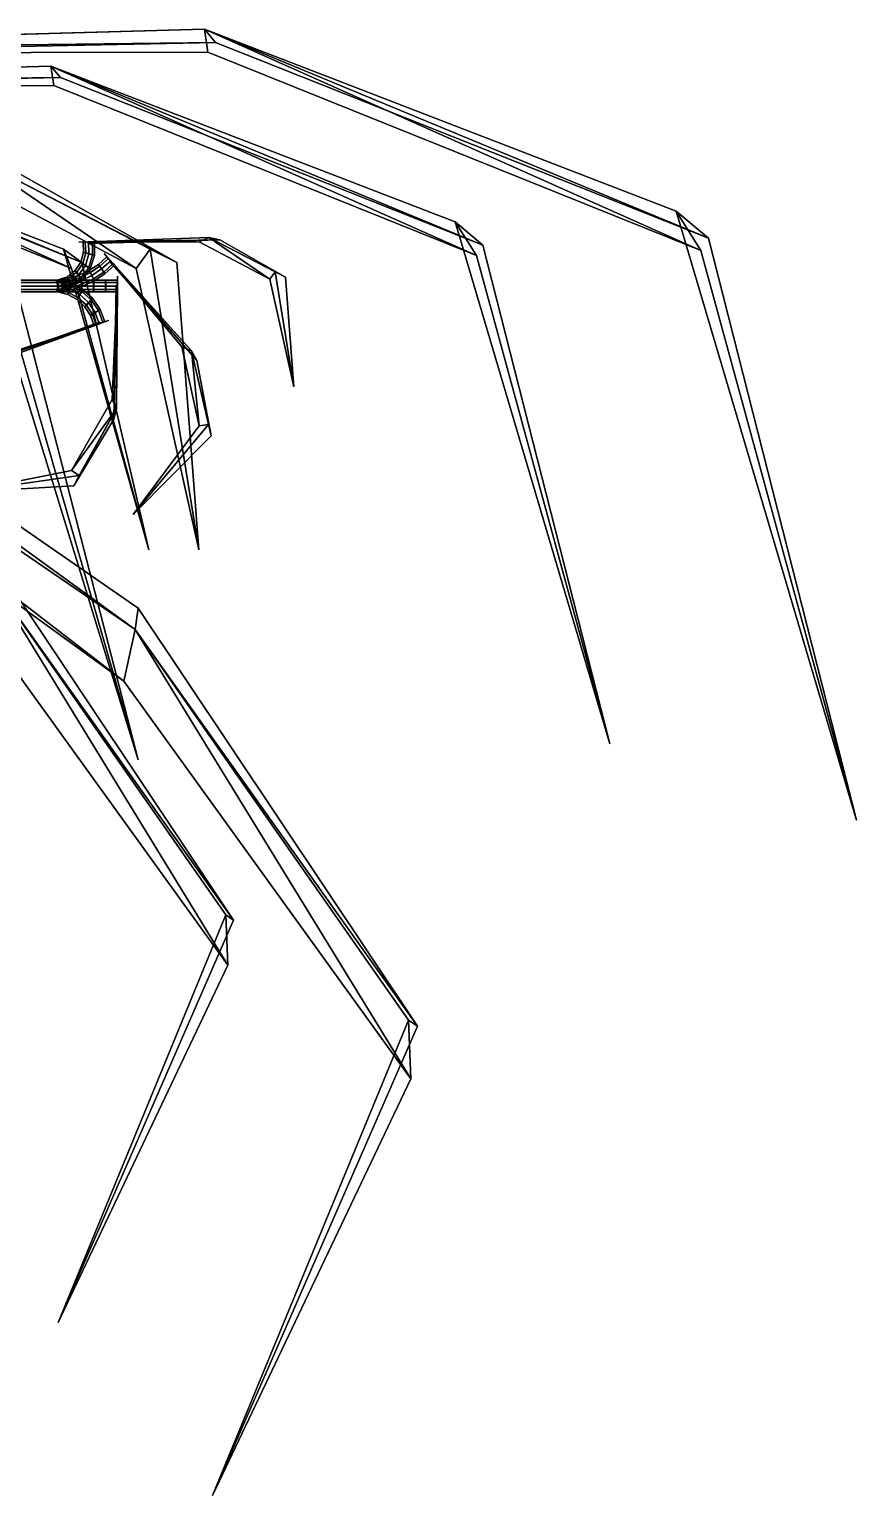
# Model space of a CAD drawing. Header units: metres. Extents: x -236 to 197, y -84 to 78.
# Drawn here: x 139.3 to 196.6, y -83.8 to 17.8 of the extents above; entities that cross this region are included whole.
import ezdxf

# ---------------------------------------------------------------- set-up
doc = ezdxf.new("R2010")
doc.units = ezdxf.units.M

msp = doc.modelspace()

# ---------------------------------------------------------------- linework, layer by layer
at = {"layer": 'Lacypla_Leaf', "color": 3}
for points in [[(92.41, 16.14, 301.35), (151.4, 17.78, 301.73), (90.45, 16.09, 298.09)], [(92.41, 16.14, 301.35), (90.45, 16.09, 298.09), (151.4, 17.78, 301.73)], [(90.45, 16.09, 298.09), (151.63, 16.2, 296.4), (151.4, 17.78, 301.73)], [(90.45, 16.09, 298.09), (151.4, 17.78, 301.73), (151.63, 16.2, 296.4)], [(152.17, 16.87, 306.89), (92.41, 16.14, 301.35), (151.4, 17.78, 301.73)], [(152.17, 16.87, 306.89), (151.4, 17.78, 301.73), (92.41, 16.14, 301.35)], [(151.63, 16.2, 296.4), (185.79, 2.46, 297.19), (151.4, 17.78, 301.73)], [(151.63, 16.2, 296.4), (151.4, 17.78, 301.73), (185.79, 2.46, 297.19)], [(151.4, 17.78, 301.73), (185.79, 2.46, 297.19), (184.08, 5.19, 301.96)], [(151.4, 17.78, 301.73), (184.08, 5.19, 301.96), (185.79, 2.46, 297.19)], [(184.08, 5.19, 301.96), (186.31, 3.31, 305.08), (151.4, 17.78, 301.73)], [(184.08, 5.19, 301.96), (151.4, 17.78, 301.73), (186.31, 3.31, 305.08)], [(151.4, 17.78, 301.73), (186.31, 3.31, 305.08), (152.17, 16.87, 306.89)], [(151.4, 17.78, 301.73), (152.17, 16.87, 306.89), (186.31, 3.31, 305.08)], [(92.41, 16.14, 301.35), (152.17, 16.87, 306.89), (89.85, 15.6, 303.94)], [(92.41, 16.14, 301.35), (89.85, 15.6, 303.94), (152.17, 16.87, 306.89)], [(90.24, 13.83, 645.69), (141.43, 14.45, 650.43), (88.04, 13.36, 647.91)], [(90.24, 13.83, 645.69), (88.04, 13.36, 647.91), (141.43, 14.45, 650.43)], [(90.24, 13.83, 645.69), (140.77, 15.23, 646.02), (88.56, 13.79, 642.9)], [(90.24, 13.83, 645.69), (88.56, 13.79, 642.9), (140.77, 15.23, 646.02)], [(88.56, 13.79, 642.9), (140.98, 13.88, 641.45), (140.77, 15.23, 646.02)], [(88.56, 13.79, 642.9), (140.77, 15.23, 646.02), (140.98, 13.88, 641.45)], [(141.43, 14.45, 650.43), (90.24, 13.83, 645.69), (140.77, 15.23, 646.02)], [(141.43, 14.45, 650.43), (140.77, 15.23, 646.02), (90.24, 13.83, 645.69)], [(140.98, 13.88, 641.45), (170.24, 2.11, 642.13), (140.77, 15.23, 646.02)], [(140.98, 13.88, 641.45), (140.77, 15.23, 646.02), (170.24, 2.11, 642.13)], [(140.77, 15.23, 646.02), (170.24, 2.11, 642.13), (168.77, 4.45, 646.21)], [(140.77, 15.23, 646.02), (168.77, 4.45, 646.21), (170.24, 2.11, 642.13)], [(168.77, 4.45, 646.21), (170.68, 2.83, 648.89), (140.77, 15.23, 646.02)], [(168.77, 4.45, 646.21), (140.77, 15.23, 646.02), (170.68, 2.83, 648.89)], [(140.77, 15.23, 646.02), (170.68, 2.83, 648.89), (141.43, 14.45, 650.43)], [(140.77, 15.23, 646.02), (141.43, 14.45, 650.43), (170.68, 2.83, 648.89)], [(98.48, 9.16, 306.58), (146.61, -23.78, 297.6), (97.44, 11.87, 304.12)], [(98.48, 9.16, 306.58), (97.44, 11.87, 304.12), (146.61, -23.78, 297.6)], [(97.44, 11.87, 304.12), (146.81, -22.3, 292.23), (146.61, -23.78, 297.6)], [(97.44, 11.87, 304.12), (146.61, -23.78, 297.6), (146.81, -22.3, 292.23)], [(98.48, 9.16, 306.58), (145.82, -27.36, 301.41), (95.67, 9, 308.96)], [(98.48, 9.16, 306.58), (95.67, 9, 308.96), (145.82, -27.36, 301.41)], [(145.82, -27.36, 301.41), (98.48, 9.16, 306.58), (146.61, -23.78, 297.6)], [(145.82, -27.36, 301.41), (146.61, -23.78, 297.6), (98.48, 9.16, 306.58)], [(125.39, 8.01, 736.37), (142.19, 1.22, 734.7), (125.6, 8.78, 739)], [(125.39, 8.01, 736.37), (125.6, 8.78, 739), (142.19, 1.22, 734.7)], [(125.6, 8.78, 739), (142.19, 1.22, 734.7), (141.64, 2.56, 737.14)], [(125.6, 8.78, 739), (141.64, 2.56, 737.14), (142.19, 1.22, 734.7)], [(141.64, 2.56, 737.14), (142.92, 1.63, 738.54), (125.6, 8.78, 739)], [(141.64, 2.56, 737.14), (125.6, 8.78, 739), (142.92, 1.63, 738.54)], [(125.6, 8.78, 739), (142.92, 1.63, 738.54), (126.28, 8.34, 741.49)], [(125.6, 8.78, 739), (126.28, 8.34, 741.49), (142.92, 1.63, 738.54)], [(133.91, 8.01, 425.24), (146.68, 1.22, 414.2), (135.6, 8.78, 427.27)], [(133.91, 8.01, 425.24), (135.6, 8.78, 427.27), (146.68, 1.22, 414.2)], [(135.6, 8.78, 427.27), (146.68, 1.22, 414.2), (147.64, 2.56, 416.51)], [(135.6, 8.78, 427.27), (147.64, 2.56, 416.51), (146.68, 1.22, 414.2)], [(147.64, 2.56, 416.51), (149.49, 1.63, 416.91), (135.6, 8.78, 427.27)], [(147.64, 2.56, 416.51), (135.6, 8.78, 427.27), (149.49, 1.63, 416.91)], [(135.6, 8.78, 427.27), (149.49, 1.63, 416.91), (137.59, 8.34, 428.91)], [(135.6, 8.78, 427.27), (137.59, 8.34, 428.91), (149.49, 1.63, 416.91)], [(185.79, 2.46, 297.19), (196.57, -37, 298.33), (184.08, 5.19, 301.96)], [(185.79, 2.46, 297.19), (184.08, 5.19, 301.96), (196.57, -37, 298.33)], [(196.57, -37, 298.33), (186.31, 3.31, 305.08), (184.08, 5.19, 301.96)], [(196.57, -37, 298.33), (184.08, 5.19, 301.96), (186.31, 3.31, 305.08)], [(137.78, 2.18, 510.31), (146.81, -32.82, 513.62), (135.28, 4.6, 514.05)], [(137.78, 2.18, 510.31), (135.28, 4.6, 514.05), (146.81, -32.82, 513.62)], [(146.81, -32.82, 513.62), (136.52, 2.93, 517.22), (135.28, 4.6, 514.05)], [(146.81, -32.82, 513.62), (135.28, 4.6, 514.05), (136.52, 2.93, 517.22)], [(170.24, 2.11, 642.13), (179.47, -31.7, 643.11), (168.77, 4.45, 646.21)], [(170.24, 2.11, 642.13), (168.77, 4.45, 646.21), (179.47, -31.7, 643.11)], [(179.47, -31.7, 643.11), (170.68, 2.83, 648.89), (168.77, 4.45, 646.21)], [(179.47, -31.7, 643.11), (168.77, 4.45, 646.21), (170.68, 2.83, 648.89)], [(143.39, 3.05, 487.3), (151.7, 3.36, 479.88), (142.71, 3.04, 487.1)], [(143.39, 3.05, 487.3), (142.71, 3.04, 487.1), (151.7, 3.36, 479.88)], [(142.71, 3.04, 487.1), (151.05, 3.06, 479.1), (151.7, 3.36, 479.88)], [(142.71, 3.04, 487.1), (151.7, 3.36, 479.88), (151.05, 3.06, 479.1)], [(143.39, 3.05, 487.3), (152.46, 3.19, 480.5), (143.36, 2.95, 487.99)], [(143.39, 3.05, 487.3), (143.36, 2.95, 487.99), (152.46, 3.19, 480.5)], [(152.46, 3.19, 480.5), (143.39, 3.05, 487.3), (151.7, 3.36, 479.88)], [(152.46, 3.19, 480.5), (151.7, 3.36, 479.88), (143.39, 3.05, 487.3)], [(151.05, 3.06, 479.1), (155.93, 0.47, 474.88), (151.7, 3.36, 479.88)], [(151.05, 3.06, 479.1), (151.7, 3.36, 479.88), (155.93, 0.47, 474.88)], [(151.7, 3.36, 479.88), (155.93, 0.47, 474.88), (156.3, 0.98, 475.76)], [(151.7, 3.36, 479.88), (156.3, 0.98, 475.76), (155.93, 0.47, 474.88)], [(156.3, 0.98, 475.76), (157.01, 0.62, 475.92), (151.7, 3.36, 479.88)], [(156.3, 0.98, 475.76), (151.7, 3.36, 479.88), (157.01, 0.62, 475.92)], [(151.7, 3.36, 479.88), (157.01, 0.62, 475.92), (152.46, 3.19, 480.5)], [(151.7, 3.36, 479.88), (152.46, 3.19, 480.5), (157.01, 0.62, 475.92)], [(142.19, 1.22, 734.7), (147.55, -18.28, 734.61), (141.64, 2.56, 737.14)], [(142.19, 1.22, 734.7), (141.64, 2.56, 737.14), (147.55, -18.28, 734.61)], [(147.55, -18.28, 734.61), (142.92, 1.63, 738.54), (141.64, 2.56, 737.14)], [(147.55, -18.28, 734.61), (141.64, 2.56, 737.14), (142.92, 1.63, 738.54)], [(144.91, 1.73, 487.27), (150.5, -4.49, 479.9), (144.45, 2.24, 487.05)], [(144.91, 1.73, 487.27), (144.45, 2.24, 487.05), (150.5, -4.49, 479.9)], [(144.45, 2.24, 487.05), (149.85, -4.21, 479.13), (150.5, -4.49, 479.9)], [(144.45, 2.24, 487.05), (150.5, -4.49, 479.9), (149.85, -4.21, 479.13)], [(146.68, 1.22, 414.2), (151.01, -18.28, 411.04), (147.64, 2.56, 416.51)], [(146.68, 1.22, 414.2), (147.64, 2.56, 416.51), (151.01, -18.28, 411.04)], [(151.01, -18.28, 411.04), (149.49, 1.63, 416.91), (147.64, 2.56, 416.51)], [(151.01, -18.28, 411.04), (147.64, 2.56, 416.51), (149.49, 1.63, 416.91)], [(144.91, 1.73, 487.27), (150.88, -5.17, 480.54), (144.82, 1.7, 487.96)], [(144.91, 1.73, 487.27), (144.82, 1.7, 487.96), (150.88, -5.17, 480.54)], [(150.88, -5.17, 480.54), (144.91, 1.73, 487.27), (150.5, -4.49, 479.9)], [(150.88, -5.17, 480.54), (150.5, -4.49, 479.9), (144.91, 1.73, 487.27)], [(145.39, 0.68, 487.03), (145.01, -7.86, 479.25), (145.31, -8.49, 480.03)], [(145.39, 0.68, 487.03), (145.31, -8.49, 480.03), (145.01, -7.86, 479.25)], [(145.38, 0, 487.25), (145.13, -9.23, 480.68), (145.3, 0.05, 487.94)], [(145.38, 0, 487.25), (145.3, 0.05, 487.94), (145.13, -9.23, 480.68)], [(145.13, -9.23, 480.68), (145.38, 0, 487.25), (145.31, -8.49, 480.03)], [(145.13, -9.23, 480.68), (145.31, -8.49, 480.03), (145.38, 0, 487.25)], [(145.38, 0, 487.25), (145.31, -8.49, 480.03), (145.39, 0.68, 487.03)], [(145.38, 0, 487.25), (145.39, 0.68, 487.03), (145.31, -8.49, 480.03)], [(155.93, 0.47, 474.88), (157.59, -6.99, 473.67), (156.3, 0.98, 475.76)], [(155.93, 0.47, 474.88), (156.3, 0.98, 475.76), (157.59, -6.99, 473.67)], [(157.59, -6.99, 473.67), (157.01, 0.62, 475.92), (156.3, 0.98, 475.76)], [(157.59, -6.99, 473.67), (156.3, 0.98, 475.76), (157.01, 0.62, 475.92)], [(144.13, -2.61, 487.29), (135.25, -5.64, 480.92), (144.16, -2.5, 487.97)], [(144.13, -2.61, 487.29), (144.16, -2.5, 487.97), (135.25, -5.64, 480.92)], [(135.25, -5.64, 480.92), (144.13, -2.61, 487.29), (136, -5.57, 480.26)], [(135.25, -5.64, 480.92), (136, -5.57, 480.26), (144.13, -2.61, 487.29)], [(144.13, -2.61, 487.29), (136, -5.57, 480.26), (144.77, -2.39, 487.05)], [(144.13, -2.61, 487.29), (144.77, -2.39, 487.05), (136, -5.57, 480.26)], [(144.77, -2.39, 487.05), (136.48, -5.09, 479.46), (136, -5.57, 480.26)], [(144.77, -2.39, 487.05), (136, -5.57, 480.26), (136.48, -5.09, 479.46)], [(149.85, -4.21, 479.13), (151.04, -9.68, 475), (150.5, -4.49, 479.9)], [(149.85, -4.21, 479.13), (150.5, -4.49, 479.9), (151.04, -9.68, 475)], [(150.5, -4.49, 479.9), (151.04, -9.68, 475), (151.68, -9.6, 475.88)], [(150.5, -4.49, 479.9), (151.68, -9.6, 475.88), (151.04, -9.68, 475)], [(151.68, -9.6, 475.88), (151.87, -10.37, 476.04), (150.5, -4.49, 479.9)], [(151.68, -9.6, 475.88), (150.5, -4.49, 479.9), (151.87, -10.37, 476.04)], [(150.5, -4.49, 479.9), (151.87, -10.37, 476.04), (150.88, -5.17, 480.54)], [(150.5, -4.49, 479.9), (150.88, -5.17, 480.54), (151.87, -10.37, 476.04)], [(145.01, -7.86, 479.25), (142.19, -12.77, 475.21), (145.31, -8.49, 480.03)], [(145.01, -7.86, 479.25), (145.31, -8.49, 480.03), (142.19, -12.77, 475.21)], [(145.31, -8.49, 480.03), (142.19, -12.77, 475.21), (142.72, -13.13, 476.1)], [(145.31, -8.49, 480.03), (142.72, -13.13, 476.1), (142.19, -12.77, 475.21)], [(142.72, -13.13, 476.1), (142.35, -13.83, 476.28), (145.31, -8.49, 480.03)], [(142.72, -13.13, 476.1), (145.31, -8.49, 480.03), (142.35, -13.83, 476.28)], [(145.31, -8.49, 480.03), (142.35, -13.83, 476.28), (145.13, -9.23, 480.68)], [(145.31, -8.49, 480.03), (145.13, -9.23, 480.68), (142.35, -13.83, 476.28)], [(151.04, -9.68, 475), (146.47, -15.82, 473.94), (151.68, -9.6, 475.88)], [(151.04, -9.68, 475), (151.68, -9.6, 475.88), (146.47, -15.82, 473.94)], [(146.47, -15.82, 473.94), (151.87, -10.37, 476.04), (151.68, -9.6, 475.88)], [(146.47, -15.82, 473.94), (151.68, -9.6, 475.88), (151.87, -10.37, 476.04)], [(142.19, -12.77, 475.21), (134.67, -14.27, 474.23), (142.72, -13.13, 476.1)], [(142.19, -12.77, 475.21), (142.72, -13.13, 476.1), (134.67, -14.27, 474.23)], [(134.67, -14.27, 474.23), (142.35, -13.83, 476.28), (142.72, -13.13, 476.1)], [(134.67, -14.27, 474.23), (142.72, -13.13, 476.1), (142.35, -13.83, 476.28)], [(136.84, -19.11, 637.88), (153.42, -43.91, 627.62), (136.67, -20.37, 642.48)], [(136.84, -19.11, 637.88), (136.67, -20.37, 642.48), (153.42, -43.91, 627.62)], [(136.67, -20.37, 642.48), (153.03, -47.04, 633.66), (135.99, -23.44, 645.74)], [(136.67, -20.37, 642.48), (135.99, -23.44, 645.74), (153.03, -47.04, 633.66)], [(136.67, -20.37, 642.48), (153.42, -43.91, 627.62), (152.88, -43.56, 632.51)], [(136.67, -20.37, 642.48), (152.88, -43.56, 632.51), (153.42, -43.91, 627.62)], [(152.88, -43.56, 632.51), (153.03, -47.04, 633.66), (136.67, -20.37, 642.48)], [(152.88, -43.56, 632.51), (136.67, -20.37, 642.48), (153.03, -47.04, 633.66)], [(146.81, -22.3, 292.23), (166.16, -51.25, 280.26), (146.61, -23.78, 297.6)], [(146.81, -22.3, 292.23), (146.61, -23.78, 297.6), (166.16, -51.25, 280.26)], [(146.61, -23.78, 297.6), (165.7, -54.9, 287.31), (145.82, -27.36, 301.41)], [(146.61, -23.78, 297.6), (145.82, -27.36, 301.41), (165.7, -54.9, 287.31)], [(146.61, -23.78, 297.6), (166.16, -51.25, 280.26), (165.53, -50.85, 285.96)], [(146.61, -23.78, 297.6), (165.53, -50.85, 285.96), (166.16, -51.25, 280.26)], [(165.53, -50.85, 285.96), (165.7, -54.9, 287.31), (146.61, -23.78, 297.6)], [(165.53, -50.85, 285.96), (146.61, -23.78, 297.6), (165.7, -54.9, 287.31)], [(153.42, -43.91, 627.62), (141.27, -71.77, 610.15), (152.88, -43.56, 632.51)], [(153.42, -43.91, 627.62), (152.88, -43.56, 632.51), (141.27, -71.77, 610.15)], [(141.27, -71.77, 610.15), (153.03, -47.04, 633.66), (152.88, -43.56, 632.51)], [(141.27, -71.77, 610.15), (152.88, -43.56, 632.51), (153.03, -47.04, 633.66)], [(166.16, -51.25, 280.26), (151.97, -83.77, 259.86), (165.53, -50.85, 285.96)], [(166.16, -51.25, 280.26), (165.53, -50.85, 285.96), (151.97, -83.77, 259.86)], [(151.97, -83.77, 259.86), (165.7, -54.9, 287.31), (165.53, -50.85, 285.96)], [(151.97, -83.77, 259.86), (165.53, -50.85, 285.96), (165.7, -54.9, 287.31)]]:
    msp.add_3dface(points, dxfattribs=at)
at = {"layer": 'Lacypla_Petiole', "color": 3}
for points in [[(143.4, 2.22, 486.89), (143.38, 3.05, 486.89), (143, 3.04, 487.18), (143.03, 2.34, 487.18)], [(143.19, 2.29, 487.64), (143.15, 3.04, 487.64), (143.65, 3.05, 487.63), (143.66, 2.15, 487.63)], [(143.79, 2.11, 487.16), (143.79, 3.06, 487.16), (143.38, 3.05, 486.89), (143.4, 2.22, 486.89)], [(143.66, 2.15, 487.63), (143.65, 3.05, 487.63), (143.79, 3.06, 487.16), (143.79, 2.11, 487.16)], [(143.16, 1.43, 486.89), (143.4, 2.22, 486.89), (143.03, 2.34, 487.18), (142.85, 1.66, 487.19)], [(142.85, 1.66, 487.19), (143.03, 2.34, 487.18), (143.19, 2.29, 487.64), (142.98, 1.57, 487.65)], [(142.98, 1.57, 487.65), (143.19, 2.29, 487.64), (143.66, 2.15, 487.63), (143.39, 1.29, 487.64)], [(143.03, 2.34, 487.18), (143, 3.04, 487.18), (143.15, 3.04, 487.64), (143.19, 2.29, 487.64)], [(143.49, 1.2, 487.17), (143.79, 2.11, 487.16), (143.4, 2.22, 486.89), (143.16, 1.43, 486.89)], [(143.39, 1.29, 487.64), (143.66, 2.15, 487.63), (143.79, 2.11, 487.16), (143.49, 1.2, 487.17)], [(142.02, 0.26, 486.92), (142.69, 0.75, 486.9), (142.46, 1.07, 487.2), (141.91, 0.64, 487.21)], [(141.91, 0.64, 487.21), (142.46, 1.07, 487.2), (142.56, 0.95, 487.66), (141.96, 0.5, 487.67)], [(142.69, 0.75, 486.9), (143.16, 1.43, 486.89), (142.85, 1.66, 487.19), (142.46, 1.07, 487.2)], [(142.46, 1.07, 487.2), (142.85, 1.66, 487.19), (142.98, 1.57, 487.65), (142.56, 0.95, 487.66)], [(142.56, 0.95, 487.66), (142.98, 1.57, 487.65), (143.39, 1.29, 487.64), (142.85, 0.55, 487.65)], [(142.93, 0.43, 487.18), (143.49, 1.2, 487.17), (143.16, 1.43, 486.89), (142.69, 0.75, 486.9)], [(142.85, 0.36, 486.9), (143.6, 0.72, 486.88), (143.43, 1.07, 487.17), (142.74, 0.74, 487.19)], [(142.74, 0.74, 487.19), (143.43, 1.07, 487.17), (143.51, 0.94, 487.64), (142.79, 0.6, 487.65)], [(142.85, 0.55, 487.65), (143.39, 1.29, 487.64), (143.49, 1.2, 487.17), (142.93, 0.43, 487.18)], [(143.6, 0.72, 486.88), (144.28, 1.18, 486.87), (144.07, 1.5, 487.16), (143.43, 1.07, 487.17)], [(143.43, 1.07, 487.17), (144.07, 1.5, 487.16), (144.16, 1.38, 487.62), (143.51, 0.94, 487.64)], [(143.51, 0.94, 487.64), (144.16, 1.38, 487.62), (144.44, 0.97, 487.61), (143.72, 0.49, 487.63)], [(143.77, 0.36, 487.16), (144.51, 0.85, 487.15), (144.28, 1.18, 486.87), (143.6, 0.72, 486.88)], [(144.28, 1.18, 486.87), (144.9, 1.73, 486.85), (144.64, 2.02, 487.14), (144.07, 1.5, 487.16)], [(144.07, 1.5, 487.16), (144.64, 2.02, 487.14), (144.75, 1.91, 487.61), (144.16, 1.38, 487.62)], [(144.16, 1.38, 487.62), (144.75, 1.91, 487.61), (145.08, 1.55, 487.6), (144.44, 0.97, 487.61)], [(144.51, 0.85, 487.15), (145.17, 1.44, 487.13), (144.9, 1.73, 486.85), (144.28, 1.18, 486.87)], [(144.44, 0.97, 487.61), (145.08, 1.55, 487.6), (145.17, 1.44, 487.13), (144.51, 0.85, 487.15)], [(136.66, 0.4, 487.34), (141.24, 0.4, 487.23), (141.26, 0.25, 487.69), (136.63, 0.25, 487.8)], [(136.63, 0.25, 487.8), (141.26, 0.25, 487.69), (141.26, -0.25, 487.69), (136.63, -0.25, 487.8)], [(136.68, 0, 487.05), (141.24, 0, 486.94), (141.24, 0.4, 487.23), (136.66, 0.4, 487.34)], [(136.66, -0.4, 487.34), (141.24, -0.4, 487.23), (141.24, 0, 486.94), (136.68, 0, 487.05)], [(141.24, 0, 486.94), (142.02, 0.26, 486.92), (141.91, 0.64, 487.21), (141.12, 0.38, 487.23)], [(141.12, 0.38, 487.23), (141.91, 0.64, 487.21), (141.96, 0.5, 487.67), (141.18, 0.24, 487.69)], [(141.15, -0.38, 487.23), (141.95, -0.58, 487.21), (142.04, -0.2, 486.92), (141.24, 0, 486.94)], [(141.18, 0.24, 487.69), (141.96, 0.5, 487.67), (142.12, 0.02, 487.67), (141.33, -0.24, 487.69)], [(141.24, 0, 486.94), (142.06, 0.12, 486.92), (142, 0.51, 487.21), (141.19, 0.39, 487.23)], [(141.19, 0.39, 487.23), (142, 0.51, 487.21), (142.04, 0.37, 487.67), (141.22, 0.25, 487.69)], [(141.32, 0.24, 487.69), (142.12, 0.04, 487.67), (142, -0.44, 487.67), (141.2, -0.24, 487.69)], [(141.22, 0.25, 487.69), (142.04, 0.37, 487.67), (142.11, -0.12, 487.67), (141.29, -0.25, 487.69)], [(141.24, 0, 486.94), (142.06, 0, 486.92), (142.07, 0.4, 487.21), (141.24, 0.4, 487.23)], [(141.24, 0.4, 487.23), (142.07, 0.4, 487.21), (142.08, 0.25, 487.67), (141.26, 0.25, 487.69)], [(141.24, 0, 486.94), (142.04, -0.2, 486.92), (142.14, 0.18, 487.2), (141.34, 0.38, 487.22)], [(141.37, -0.38, 487.22), (142.15, -0.12, 487.2), (142.02, 0.26, 486.92), (141.24, 0, 486.94)], [(141.3, -0.39, 487.22), (142.12, -0.27, 487.2), (142.06, 0.12, 486.92), (141.24, 0, 486.94)], [(141.24, -0.4, 487.23), (142.07, -0.4, 487.21), (142.06, 0, 486.92), (141.24, 0, 486.94)], [(141.26, 0.25, 487.69), (142.08, 0.25, 487.67), (142.08, -0.25, 487.67), (141.26, -0.25, 487.69)], [(141.34, 0.38, 487.22), (142.14, 0.18, 487.2), (142.12, 0.04, 487.67), (141.32, 0.24, 487.69)], [(141.33, -0.24, 487.69), (142.12, 0.02, 487.67), (142.15, -0.12, 487.2), (141.37, -0.38, 487.22)], [(141.96, 0.5, 487.67), (142.56, 0.95, 487.66), (142.85, 0.55, 487.65), (142.12, 0.02, 487.67)], [(142.06, 0.12, 486.92), (142.85, 0.36, 486.9), (142.74, 0.74, 487.19), (142, 0.51, 487.21)], [(142, 0.51, 487.21), (142.74, 0.74, 487.19), (142.79, 0.6, 487.65), (142.04, 0.37, 487.67)], [(142.12, 0.04, 487.67), (142.91, -0.37, 487.65), (142.67, -0.81, 487.66), (142, -0.44, 487.67)], [(142.15, -0.12, 487.2), (142.93, 0.43, 487.18), (142.69, 0.75, 486.9), (142.02, 0.26, 486.92)], [(142.04, 0.37, 487.67), (142.79, 0.6, 487.65), (142.94, 0.12, 487.65), (142.11, -0.12, 487.67)], [(142.04, -0.2, 486.92), (142.77, -0.59, 486.9), (142.96, -0.24, 487.18), (142.14, 0.18, 487.2)], [(142.06, 0, 486.92), (142.89, 0, 486.9), (142.9, 0.4, 487.19), (142.07, 0.4, 487.21)], [(142.12, -0.27, 487.2), (142.97, -0.02, 487.18), (142.85, 0.36, 486.9), (142.06, 0.12, 486.92)], [(142.07, -0.4, 487.21), (142.9, -0.4, 487.19), (142.89, 0, 486.9), (142.06, 0, 486.92)], [(142.07, 0.4, 487.21), (142.9, 0.4, 487.19), (142.91, 0.25, 487.65), (142.08, 0.25, 487.67)], [(142.08, 0.25, 487.67), (142.91, 0.25, 487.65), (142.91, -0.25, 487.65), (142.08, -0.25, 487.67)], [(142.11, -0.12, 487.67), (142.94, 0.12, 487.65), (142.97, -0.02, 487.18), (142.12, -0.27, 487.2)], [(142.12, 0.02, 487.67), (142.85, 0.55, 487.65), (142.93, 0.43, 487.18), (142.15, -0.12, 487.2)], [(142.14, 0.18, 487.2), (142.96, -0.24, 487.18), (142.91, -0.37, 487.65), (142.12, 0.04, 487.67)], [(142.79, 0.6, 487.65), (143.51, 0.94, 487.64), (143.72, 0.49, 487.63), (142.94, 0.12, 487.65)], [(142.97, -0.02, 487.18), (143.77, 0.36, 487.16), (143.6, 0.72, 486.88), (142.85, 0.36, 486.9)], [(142.89, 0, 486.9), (143.72, 0, 486.88), (143.73, 0.4, 487.17), (142.9, 0.4, 487.19)], [(142.9, -0.4, 487.19), (143.73, -0.4, 487.17), (143.72, 0, 486.88), (142.89, 0, 486.9)], [(142.9, 0.4, 487.19), (143.73, 0.4, 487.17), (143.74, 0.25, 487.63), (142.91, 0.25, 487.65)], [(142.91, 0.25, 487.65), (143.74, 0.25, 487.63), (143.74, -0.25, 487.63), (142.91, -0.25, 487.65)], [(142.94, 0.12, 487.65), (143.72, 0.49, 487.63), (143.77, 0.36, 487.16), (142.97, -0.02, 487.18)], [(143.72, 0.49, 487.63), (144.44, 0.97, 487.61), (144.51, 0.85, 487.15), (143.77, 0.36, 487.16)], [(143.72, 0, 486.88), (144.55, 0, 486.86), (144.55, 0.4, 487.14), (143.73, 0.4, 487.17)], [(143.73, -0.4, 487.17), (144.55, -0.4, 487.14), (144.55, 0, 486.86), (143.72, 0, 486.88)], [(143.73, 0.4, 487.17), (144.55, 0.4, 487.14), (144.57, 0.25, 487.61), (143.74, 0.25, 487.63)], [(143.74, 0.25, 487.63), (144.57, 0.25, 487.61), (144.57, -0.25, 487.61), (143.74, -0.25, 487.63)], [(144.55, 0, 486.86), (145.37, 0, 486.84), (145.38, 0.4, 487.12), (144.55, 0.4, 487.14)], [(144.55, 0.4, 487.14), (145.38, 0.4, 487.12), (145.39, 0.25, 487.59), (144.57, 0.25, 487.61)], [(144.55, -0.4, 487.14), (145.38, -0.4, 487.12), (145.37, 0, 486.84), (144.55, 0, 486.86)], [(144.57, 0.25, 487.61), (145.39, 0.25, 487.59), (145.39, -0.25, 487.59), (144.57, -0.25, 487.61)], [(136.63, -0.25, 487.8), (141.26, -0.25, 487.69), (141.24, -0.4, 487.23), (136.66, -0.4, 487.34)], [(141.2, -0.24, 487.69), (142, -0.44, 487.67), (141.95, -0.58, 487.21), (141.15, -0.38, 487.23)], [(141.26, -0.25, 487.69), (142.08, -0.25, 487.67), (142.07, -0.4, 487.21), (141.24, -0.4, 487.23)], [(141.29, -0.25, 487.69), (142.11, -0.12, 487.67), (142.12, -0.27, 487.2), (141.3, -0.39, 487.22)], [(141.95, -0.58, 487.21), (142.59, -0.94, 487.19), (142.77, -0.59, 486.9), (142.04, -0.2, 486.92)], [(142, -0.44, 487.67), (142.67, -0.81, 487.66), (142.59, -0.94, 487.19), (141.95, -0.58, 487.21)], [(142.08, -0.25, 487.67), (142.91, -0.25, 487.65), (142.9, -0.4, 487.19), (142.07, -0.4, 487.21)], [(142.59, -0.94, 487.19), (143.12, -1.44, 487.18), (143.38, -1.15, 486.89), (142.77, -0.59, 486.9)], [(142.67, -0.81, 487.66), (143.23, -1.33, 487.64), (143.12, -1.44, 487.18), (142.59, -0.94, 487.19)], [(142.91, -0.37, 487.65), (143.57, -0.96, 487.63), (143.23, -1.33, 487.64), (142.67, -0.81, 487.66)], [(142.77, -0.59, 486.9), (143.38, -1.15, 486.89), (143.66, -0.85, 487.17), (142.96, -0.24, 487.18)], [(142.91, -0.25, 487.65), (143.74, -0.25, 487.63), (143.73, -0.4, 487.17), (142.9, -0.4, 487.19)], [(142.96, -0.24, 487.18), (143.66, -0.85, 487.17), (143.57, -0.96, 487.63), (142.91, -0.37, 487.65)], [(143.57, -0.96, 487.63), (144.07, -1.7, 487.62), (143.65, -1.97, 487.63), (143.23, -1.33, 487.64)], [(143.38, -1.15, 486.89), (143.84, -1.83, 486.88), (144.18, -1.62, 487.15), (143.66, -0.85, 487.17)], [(143.66, -0.85, 487.17), (144.18, -1.62, 487.15), (144.07, -1.7, 487.62), (143.57, -0.96, 487.63)], [(143.74, -0.25, 487.63), (144.57, -0.25, 487.61), (144.55, -0.4, 487.14), (143.73, -0.4, 487.17)], [(144.57, -0.25, 487.61), (145.39, -0.25, 487.59), (145.38, -0.4, 487.12), (144.55, -0.4, 487.14)], [(143.12, -1.44, 487.18), (143.52, -2.05, 487.17), (143.84, -1.83, 486.88), (143.38, -1.15, 486.89)], [(143.23, -1.33, 487.64), (143.65, -1.97, 487.63), (143.52, -2.05, 487.17), (143.12, -1.44, 487.18)], [(143.52, -2.05, 487.17), (143.76, -2.75, 487.16), (144.12, -2.61, 486.87), (143.84, -1.83, 486.88)], [(143.65, -1.97, 487.63), (143.91, -2.7, 487.63), (143.76, -2.75, 487.16), (143.52, -2.05, 487.17)], [(144.07, -1.7, 487.62), (144.37, -2.53, 487.61), (143.91, -2.7, 487.63), (143.65, -1.97, 487.63)], [(143.84, -1.83, 486.88), (144.12, -2.61, 486.87), (144.5, -2.48, 487.15), (144.18, -1.62, 487.15)], [(144.18, -1.62, 487.15), (144.5, -2.48, 487.15), (144.37, -2.53, 487.61), (144.07, -1.7, 487.62)]]:
    msp.add_3dface(points, dxfattribs=at)

doc.saveas('drawing.dxf')
